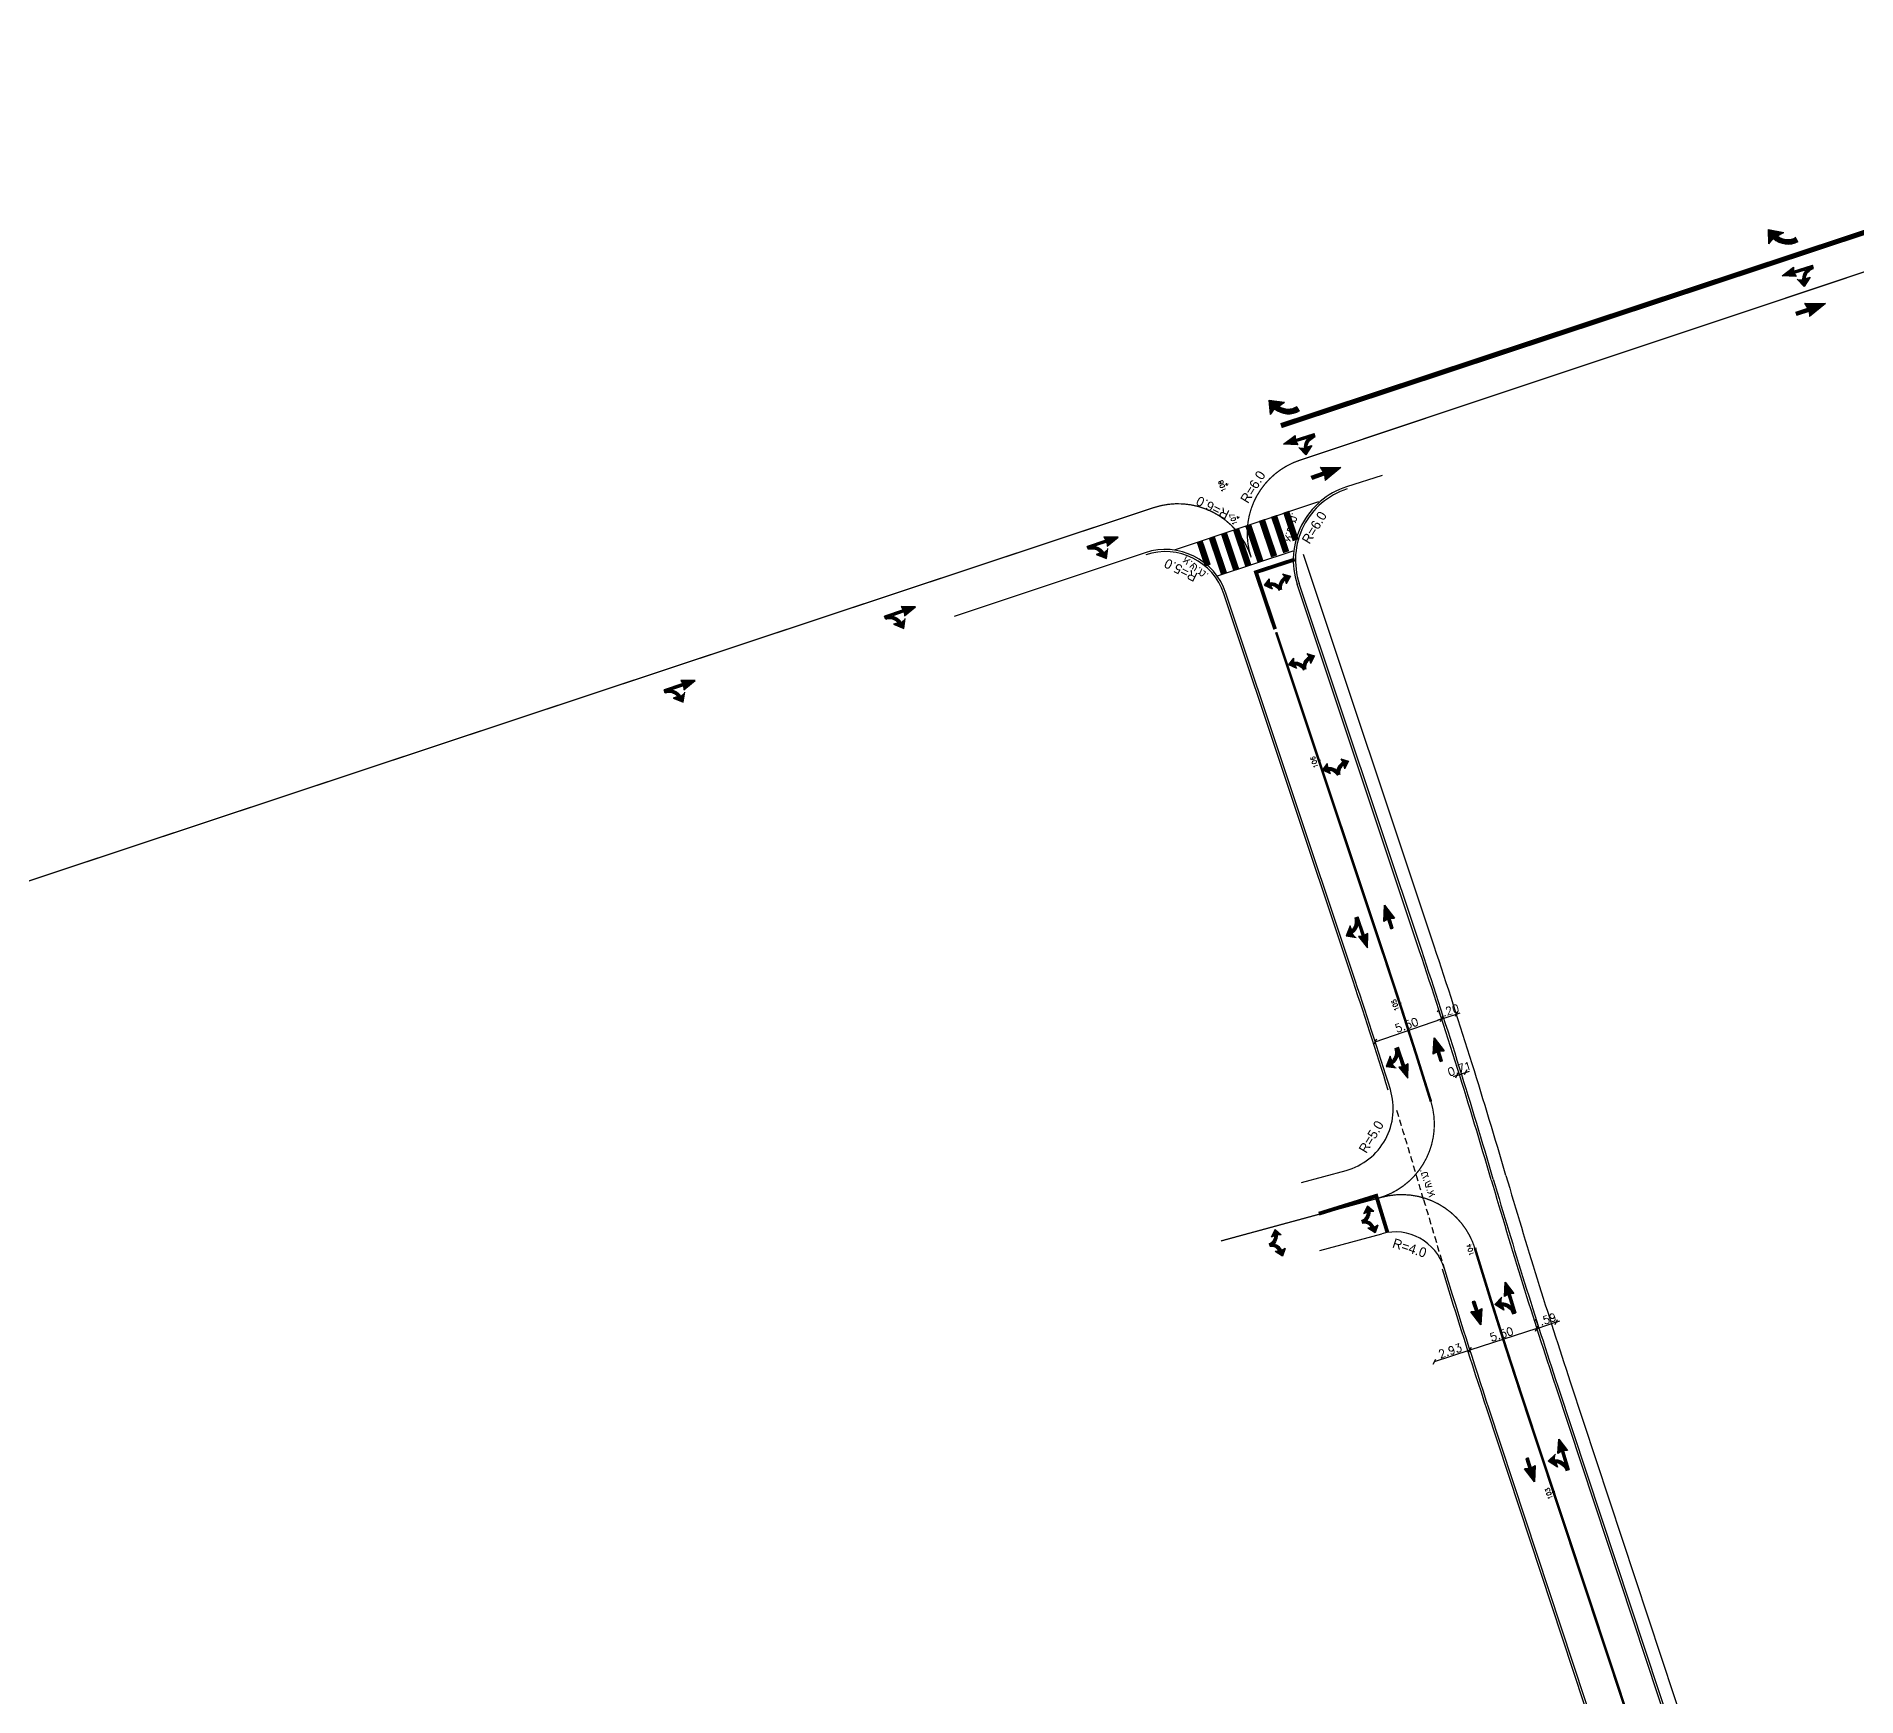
# Model space of a CAD drawing. Extents: x 183304 to 184528, y 666784 to 667526.
# Drawn here: x 183758.9 to 183901.1, y 667129.7 to 667259.4 of the extents above; entities that cross this region are included whole.
import ezdxf
from ezdxf.enums import TextEntityAlignment as Align

# ---------------------------------------------------------------- set-up
doc = ezdxf.new("R2010")
doc.units = 0
doc.linetypes.add('1-1', pattern=[2, 1, -1])
doc.linetypes.add('DASHED', pattern=[0.75, 0.5, -0.25])
for name, color, linetype in [('D-Cross', 151, 'Continuous'), ('D-D13', 7, 'Continuous'), ('D-Dim', 7, 'Continuous'), ('D-EV-INSIDE', 2, 'Continuous'), ('D-Nativ', 7, '1-1'), ('D-Paint', 7, 'Continuous'), ('D-Road', 7, 'Continuous'), ('d-sdwlk', 7, 'Continuous'), ('D-Tamrur', 7, 'Continuous'), ('IDAN_POINTS', 7, 'Continuous'), ('IDAN_PTELEV', 7, 'Continuous'), ('IDAN_PTNUM', 7, 'Continuous'), ('Layer3', 3, 'Continuous'), ('TR-TXT', 2, 'Continuous')]:
    doc.layers.add(name, color=color, linetype=linetype)
doc.styles.add('0-Techno', font='0-techno')
doc.styles.add('DDIM', font='heb.shx')
doc.styles.add('r', font='romand')
doc.styles.get("Standard").update_dxf_attribs({"font": 'romant.shx'})
doc.dimstyles.new('tik', dxfattribs={"dimscale": 1.25, "dimtxt": 0.5, "dimasz": 0.25, "dimexe": 0, "dimexo": 0, "dimgap": 0.09, "dimtad": 1, "dimzin": 0, "dimdsep": 46, "dimtxsty": 'r', "dimblk1": 'OBLIQUE', "dimblk2": 'OBLIQUE', "dimsah": 1, "dimcen": 0.09, "dimse1": 1, "dimse2": 1, "dimclrd": 256, "dimclrt": 256, "dimadec": 0, "dimazin": 0, "dimtfac": 1, "dimtix": 1, "dimtmove": 2, "dimatfit": 3, "dimldrblk": 'OBLIQUE', "dimfxl": 1, "dimtolj": 1, "dimtzin": 0, "dimarcsym": 0})

# ---------------------------------------------------------------- blocks, each defined once
blk = doc.blocks.new('_Oblique')
at = {"color": 0, "linetype": 'ByBlock', "lineweight": -2}
blk.add_line((-0.5, -0.5), (0.5, 0.5), dxfattribs=at)
blk = doc.blocks.new('*D183')
at = {"layer": 'D-Dim', "lineweight": -2, "transparency": 16777216}
blk.add_line((183863.45, 667180.88), (183868.65, 667182.67), dxfattribs=at)
at = {"layer": 'DEFPOINTS', "color": 0, "transparency": 16777216}
for p in [(183868.64, 667182.7), (183868.65, 667182.67), (183863.44, 667180.92)]:
    blk.add_point(p, dxfattribs=at)
at = {"layer": 'D-Dim', "lineweight": -2, "transparency": 16777216, "xscale": 0.3125, "yscale": 0.3125, "zscale": 0.3125}
for p, rotation in [((183868.65, 667182.67), 18.96222092655455), ((183863.45, 667180.88), 198.9622209265545)]:
    blk.add_blockref('_Oblique', p, dxfattribs=dict(at, rotation=rotation))
at = {"layer": 'D-Dim', "transparency": 16777216, "insert": (183865.91, 667182.18), "char_height": 0.625, "attachment_point": 5, "rotation": 18.9622, "style": 'r'}
blk.add_mtext('\\A1;5.50', dxfattribs=at)
blk = doc.blocks.new('*D186')
at = {"layer": 'D-Dim', "lineweight": -2, "transparency": 16777216}
for p, q in [((183869.84, 667178.25), (183869.55, 667178.15)), ((183869.84, 667178.25), (183870.51, 667178.48)), ((183870.51, 667178.48), (183870.81, 667178.57))]:
    blk.add_line(p, q, dxfattribs=at)
at = {"layer": 'DEFPOINTS', "color": 0, "transparency": 16777216}
for p in [(183869.85, 667178.25), (183870.51, 667178.48), (183870.51, 667178.47)]:
    blk.add_point(p, dxfattribs=at)
at = {"layer": 'D-Dim', "lineweight": -2, "transparency": 16777216, "xscale": 0.3125, "yscale": 0.3125, "zscale": 0.3125}
for p, rotation in [((183869.84, 667178.25), 18.56257608876016), ((183870.51, 667178.48), 198.5625760887601)]:
    blk.add_blockref('_Oblique', p, dxfattribs=dict(at, rotation=rotation))
at = {"layer": 'D-Dim', "transparency": 16777216, "insert": (183870.04, 667178.77), "char_height": 0.625, "attachment_point": 5, "rotation": 18.5626, "style": 'r'}
blk.add_mtext('\\A1;0.71', dxfattribs=at)
blk = doc.blocks.new('*D187')
at = {"layer": 'D-Dim', "lineweight": -2, "transparency": 16777216}
for p, q in [((183877.58, 667158.97), (183876.07, 667158.47)), ((183877.58, 667158.97), (183877.88, 667159.07)), ((183876.07, 667158.47), (183875.77, 667158.38))]:
    blk.add_line(p, q, dxfattribs=at)
at = {"layer": 'DEFPOINTS', "color": 0, "transparency": 16777216}
for p in [(183876.07, 667158.47), (183877.97, 667157.81), (183876.45, 667157.31)]:
    blk.add_point(p, dxfattribs=at)
at = {"layer": 'D-Dim', "lineweight": -2, "transparency": 16777216, "xscale": 0.3125, "yscale": 0.3125, "zscale": 0.3125}
for p, rotation in [((183877.58, 667158.97), 198.2979960877244), ((183876.07, 667158.47), 18.29799608772437)]:
    blk.add_blockref('_Oblique', p, dxfattribs=dict(at, rotation=rotation))
at = {"layer": 'D-Dim', "transparency": 16777216, "insert": (183876.69, 667159.13), "char_height": 0.625, "attachment_point": 5, "rotation": 18.298, "style": 'r'}
blk.add_mtext('\\A1;1.59', dxfattribs=at)
blk = doc.blocks.new('DD-13RR')
at = {"layer": 'D-D13'}
for p, q in [((0, 0), (0.2, -0.52)), ((0, 0), (1, -0.53)), ((1, -0.53), (0.2, -1.45)), ((0.2, -0.9), (0.2, -1.45))]:
    blk.add_line(p, q, dxfattribs=at)
for centre, radius, start in [((0.68, -2.1), 1.65, 106.731), ((0.7, -2.1), 1.3, 112.6199)]:
    blk.add_arc(centre, radius, start, 180, dxfattribs=at)
for points in [[(0.2, -0.52), (0, 0), (1, -0.53)], [(-0.86, -1.49), (-0.49, -1.58), (-0.81, -1.37)], [(-0.81, -1.37), (-0.43, -1.46), (-0.73, -1.24)], [(-0.49, -1.58), (-0.81, -1.37), (-0.43, -1.46)], [(-0.73, -1.24), (-0.36, -1.34), (-0.62, -1.08)], [(-0.43, -1.46), (-0.73, -1.24), (-0.36, -1.34)], [(-0.62, -1.08), (-0.27, -1.24), (-0.51, -0.95)], [(-0.36, -1.34), (-0.62, -1.08), (-0.27, -1.24)], [(-0.51, -0.95), (-0.16, -1.13), (-0.36, -0.81)], [(-0.27, -1.24), (-0.51, -0.95), (-0.16, -1.13)], [(-0.36, -0.81), (-0.07, -1.05), (-0.24, -0.73)], [(-0.16, -1.13), (-0.36, -0.81), (-0.07, -1.05)], [(-0.24, -0.73), (0.02, -0.99), (-0.12, -0.65)], [(-0.07, -1.05), (-0.24, -0.73), (0.02, -0.99)], [(-0.12, -0.65), (0.13, -0.93), (0.04, -0.58)], [(0.02, -0.99), (-0.12, -0.65), (0.13, -0.93)], [(0.04, -0.58), (0.2, -0.9), (0.12, -0.55)], [(0.13, -0.93), (0.04, -0.58), (0.2, -0.9)], [(0.12, -0.55), (0.2, -0.9), (0.2, -0.52)], [(0.2, -0.9), (1, -0.53), (0.2, -0.52)], [(0.2, -0.9), (0.2, -1.45), (1, -0.53)], [(-0.97, -1.96), (-0.58, -1.9), (-0.95, -1.84)], [(-0.6, -2), (-0.97, -1.96), (-0.58, -1.9)], [(-0.97, -2.1), (-0.6, -2), (-0.97, -1.96)], [(-0.6, -2.1), (-0.97, -2.1), (-0.6, -2)], [(-0.95, -1.84), (-0.57, -1.81), (-0.93, -1.74)], [(-0.58, -1.9), (-0.95, -1.84), (-0.57, -1.81)], [(-0.93, -1.74), (-0.54, -1.71), (-0.91, -1.63)], [(-0.57, -1.81), (-0.93, -1.74), (-0.54, -1.71)], [(-0.91, -1.63), (-0.54, -1.71), (-0.86, -1.49)], [(-0.54, -1.71), (-0.86, -1.49), (-0.49, -1.58)]]:
    blk.add_solid(points, dxfattribs=at)
blk = doc.blocks.new('DD-13SS')
at = {"layer": 'D-D13'}
for p, q in [((-0.55, -1.5), (0, 0)), ((0, 0), (0.55, -1.5)), ((-0.125, -1.4), (-0.55, -1.5)), ((-0.125, -2.4), (-0.125, -1.4)), ((0.125, -1.4), (0.55, -1.5)), ((0.125, -2.4), (0.125, -1.4)), ((-0.125, -2.4), (0.125, -2.4))]:
    blk.add_line(p, q, dxfattribs=at)
for points in [[(-0.125, -1.4), (-0.55, -1.5), (0, 0)], [(0.125, -1.4), (0, 0), (-0.125, -1.4)], [(0.55, -1.5), (0, 0), (0.125, -1.4)], [(-0.125, -2.4), (0.125, -1.4), (-0.125, -1.4)], [(0.125, -1.4), (-0.125, -2.4), (0.125, -2.4)]]:
    blk.add_solid(points, dxfattribs=at)
blk = doc.blocks.new('dd-13srr')
at = {"layer": 'D-D13'}
for p, q in [((0, 0), (-0.55, -1.5)), ((0.55, -1.5), (0, 0)), ((-0.55, -1.5), (-0.13, -1.4)), ((-0.13, -1.4), (-0.13, -3.6)), ((0.12, -1.4), (0.55, -1.5)), ((0.12, -1.4), (0.12, -2.72)), ((1.85, -2.02), (0.85, -1.5)), ((1.05, -2.95), (1.85, -2.02)), ((0.25, -3.6), (-0.13, -3.6)), ((1.05, -2.4), (1.05, -2.95))]:
    blk.add_line(p, q, dxfattribs=at)
blk.add_arc((1.55, -3.6), 1.3, 112.6199, 180, dxfattribs=at)
for points in [[(-0.13, -1.4), (-0.55, -1.5), (0, 0)], [(-0.13, -1.4), (0, 0), (0.12, -1.4)], [(0.12, -1.4), (0.55, -1.5), (0, 0)], [(-0.13, -3.6), (-0.13, -1.4), (0.12, -2.72)], [(0.12, -1.4), (0.12, -2.72), (-0.13, -1.4)], [(1.05, -2.02), (0.85, -1.5), (1.85, -2.02)], [(0.97, -2.05), (1.05, -2.4), (1.05, -2.02)], [(1.05, -2.4), (1.85, -2.02), (1.05, -2.02)], [(1.05, -2.4), (1.05, -2.95), (1.85, -2.02)], [(-0.13, -3.07), (-0.13, -2.72), (0.12, -2.72)], [(-0.13, -3.07), (0, -2.89), (0.01, -2.94)], [(-0.13, -3.07), (-0.05, -3.1), (0.01, -2.94)], [(-0.13, -3.07), (-0.05, -3.1), (-0.13, -3.26)], [(-0.1, -3.29), (-0.13, -3.26), (-0.05, -3.1)], [(-0.13, -3.37), (-0.1, -3.29), (-0.13, -3.26)], [(-0.13, -3.6), (-0.13, -3.37), (-0.1, -3.29)], [(-0.13, -3.6), (0.25, -3.5), (-0.12, -3.46)], [(-0.12, -3.46), (0.27, -3.4), (-0.1, -3.34)], [(0.25, -3.5), (-0.12, -3.46), (0.27, -3.4)], [(0.25, -3.6), (-0.13, -3.6), (0.25, -3.5)], [(-0.1, -3.34), (0.28, -3.31), (-0.08, -3.24)], [(0.27, -3.4), (-0.1, -3.34), (0.28, -3.31)], [(-0.08, -3.24), (0.31, -3.21), (-0.06, -3.13)], [(0.28, -3.31), (-0.08, -3.24), (0.31, -3.21)], [(-0.06, -3.13), (0.31, -3.21), (-0.01, -2.99)], [(-0.01, -2.99), (0.36, -3.08), (0.04, -2.87)], [(0.31, -3.21), (-0.01, -2.99), (0.36, -3.08)], [(0, -2.89), (0.06, -2.84), (0.12, -2.72)], [(0.01, -2.94), (0, -2.89), (0.06, -2.84)], [(0.04, -2.87), (0.42, -2.96), (0.12, -2.74)], [(0.36, -3.08), (0.04, -2.87), (0.42, -2.96)], [(0.12, -2.72), (0.13, -2.72), (0.06, -2.84)], [(0.12, -2.74), (0.49, -2.84), (0.23, -2.58)], [(0.42, -2.96), (0.12, -2.74), (0.49, -2.84)], [(0.23, -2.58), (0.58, -2.74), (0.34, -2.45)], [(0.49, -2.84), (0.23, -2.58), (0.58, -2.74)], [(0.34, -2.45), (0.69, -2.63), (0.49, -2.31)], [(0.58, -2.74), (0.34, -2.45), (0.69, -2.63)], [(0.49, -2.31), (0.78, -2.55), (0.61, -2.23)], [(0.69, -2.63), (0.49, -2.31), (0.78, -2.55)], [(0.61, -2.23), (0.87, -2.49), (0.73, -2.15)], [(0.78, -2.55), (0.61, -2.23), (0.87, -2.49)], [(0.73, -2.15), (0.98, -2.43), (0.89, -2.08)], [(0.87, -2.49), (0.73, -2.15), (0.98, -2.43)], [(0.89, -2.08), (1.05, -2.4), (0.97, -2.05)], [(0.98, -2.43), (0.89, -2.08), (1.05, -2.4)]]:
    blk.add_solid(points, dxfattribs=at)
blk = doc.blocks.new('*D191')
at = {"layer": 'D-Dim', "lineweight": -2, "transparency": 16777216}
blk.add_line((183876.08, 667158.48), (183870.84, 667156.8), dxfattribs=at)
at = {"layer": 'DEFPOINTS', "color": 0, "transparency": 16777216}
for p in [(183876.08, 667158.48), (183870.84, 667156.8), (183870.84, 667156.8)]:
    blk.add_point(p, dxfattribs=at)
at = {"layer": 'D-Dim', "lineweight": -2, "transparency": 16777216, "xscale": 0.3125, "yscale": 0.3125, "zscale": 0.3125}
for p, rotation in [((183876.08, 667158.48), 17.74148110957586), ((183870.84, 667156.8), 197.7414811095759)]:
    blk.add_blockref('_Oblique', p, dxfattribs=dict(at, rotation=rotation))
at = {"layer": 'D-Dim', "transparency": 16777216, "insert": (183873.33, 667158.04), "char_height": 0.625, "attachment_point": 5, "rotation": 17.7415, "style": 'r'}
blk.add_mtext('\\A1;5.50', dxfattribs=at)
blk = doc.blocks.new('*D192')
at = {"layer": 'D-Dim', "lineweight": -2, "transparency": 16777216}
blk.add_line((183870.84, 667156.8), (183868.06, 667155.87), dxfattribs=at)
at = {"layer": 'DEFPOINTS', "color": 0, "transparency": 16777216}
for p in [(183870.84, 667156.8), (183868.06, 667155.87), (183868.06, 667155.87)]:
    blk.add_point(p, dxfattribs=at)
at = {"layer": 'D-Dim', "lineweight": -2, "transparency": 16777216, "xscale": 0.3125, "yscale": 0.3125, "zscale": 0.3125}
for p, rotation in [((183868.06, 667155.87), 198.507093408388), ((183870.84, 667156.8), 18.50709340838804)]:
    blk.add_blockref('_Oblique', p, dxfattribs=dict(at, rotation=rotation))
at = {"layer": 'D-Dim', "transparency": 16777216, "insert": (183869.31, 667156.74), "char_height": 0.625, "attachment_point": 5, "rotation": 18.5071, "style": 'r'}
blk.add_mtext('\\A1;2.93', dxfattribs=at)
blk = doc.blocks.new('*D193')
at = {"layer": 'D-Dim', "lineweight": -2, "transparency": 16777216}
for p, q in [((183868.65, 667182.67), (183869.8, 667183.04)), ((183869.8, 667183.04), (183870.09, 667183.13)), ((183868.65, 667182.67), (183868.35, 667182.57))]:
    blk.add_line(p, q, dxfattribs=at)
at = {"layer": 'DEFPOINTS', "color": 0, "transparency": 16777216}
for p in [(183869.8, 667183.04), (183869.8, 667183.04), (183868.65, 667182.67)]:
    blk.add_point(p, dxfattribs=at)
at = {"layer": 'D-Dim', "lineweight": -2, "transparency": 16777216, "xscale": 0.3125, "yscale": 0.3125, "zscale": 0.3125}
for p, rotation in [((183869.8, 667183.04), 197.8220174294245), ((183868.65, 667182.67), 17.82201742942451)]:
    blk.add_blockref('_Oblique', p, dxfattribs=dict(at, rotation=rotation))
at = {"layer": 'D-Dim', "transparency": 16777216, "insert": (183869.09, 667183.26), "char_height": 0.625, "attachment_point": 5, "rotation": 17.822, "style": 'r'}
blk.add_mtext('\\A1;1.20', dxfattribs=at)
blk = doc.blocks.new('IDAN_POINT')
at = {"layer": 'IDAN_POINTS'}
for p, q in [((-0.5, 0), (0.5, 0)), ((0, -0.5), (0, 0.5))]:
    blk.add_line(p, q, dxfattribs=at)
at = {"layer": 'IDAN_PTELEV'}
blk.add_attdef('IDAN_PTELEV', text='', height=1.8, dxfattribs=at).set_placement((0, -1), align=Align.TOP_CENTER)
at = {"layer": 'IDAN_PTNUM'}
blk.add_attdef('IDAN_PTNUM', text='', height=1.8, dxfattribs=at).set_placement((0, 1), align=Align.CENTER)

msp = doc.modelspace()

# ---------------------------------------------------------------- linework, layer by layer
at = {"layer": 'D-Cross', "ltscale": 0.5, "const_width": 0.5}
for points in [[(183854.495, 667218.37), (183853.536, 667221.213)], [(183855.557, 667218.788), (183854.598, 667221.631)], [(183856.504, 667219.108), (183855.545, 667221.95)], [(183857.243, 667220.046), (183856.493, 667222.27)], [(183850.376, 667218.065), (183849.746, 667219.934)], [(183851.652, 667217.411), (183850.693, 667220.254)], [(183852.6, 667217.731), (183851.641, 667220.573)], [(183853.547, 667218.051), (183852.588, 667220.893)]]:
    msp.add_lwpolyline(points, dxfattribs=at)
at = {"layer": 'D-Dim'}
for p, q in [((183863.99, 667225.11), (183861.214, 667224.215)), ((183845.474, 667219.071), (183830.56, 667214.1))]:
    msp.add_line(p, q, dxfattribs=at)
at = {"layer": 'D-EV-INSIDE'}
for p, q in [((183861.544, 667186.163), (183851.637, 667215.856)), ((183867.084, 667188.011), (183857.525, 667216.659)), ((183877.716, 667153.991), (183894.719, 667102.562)), ((183872.171, 667152.157), (183889.201, 667100.647))]:
    msp.add_line(p, q, dxfattribs=at)
for centre, radius, start, end in [((183863.055, 667218.504), 5.83, 107.87103, 198.45254), ((183847.055, 667214.327), 4.83, 18.45254, 108.43287), ((183387.413, 667027.957), 505.67, 17.35992, 18.45254), ((183387.413, 667027.957), 499.83, 17.35992, 18.45254), ((183387.413, 667027.957), 505.67, 16.3322, 17.35992), ((184347.06, 667309.163), 494.33, 196.3322, 198.29473), ((184347.06, 667309.163), 500.17, 196.97409, 198.29473)]:
    msp.add_arc(centre, radius, start, end, dxfattribs=at)
at = {"layer": 'D-Nativ', "linetype": '1-1', "const_width": 0.4, "flags": 128}
msp.add_lwpolyline([(183856.089, 667228.99), (183933.767, 667254.712), (183948.262, 667259.192)], dxfattribs=at)
at = {"layer": 'D-Nativ'}
for points, const_width in [([(183929.552, 667250.304), (183857.558, 667226.293)], 0.1), ([(183846.153, 667222.591), (183573.447, 667132.107)], 0.1), ([(183864.314, 667187.087), (183855.714, 667212.861)], 0.2), ([(183851.4, 667165.319), (183863.947, 667168.73)], 0.1), ([(183890.8, 667105.279), (183874.944, 667153.074)], 0.2)]:
    msp.add_lwpolyline(points, dxfattribs=dict(at, const_width=const_width))
for points, const_width in [([(183857.558, 667226.293, 0.414254), (183853.765, 667218.702)], 0.1), ([(183853.734, 667218.796, 0.4137199), (183846.153, 667222.591)], 0.1), ([(183867.807, 667176.208, 0.0056819), (183864.314, 667187.087)], 0.2), ([(183863.648, 667168.649, 0.4241677), (183867.807, 667176.208)], 0.1), ([(183871.262, 667164.684, 0.4056449), (183863.947, 667168.73)], 0.1), ([(183871.262, 667164.684, 0.0061237), (183874.944, 667153.074)], 0.2)]:
    msp.add_lwpolyline(points, format="xyb", dxfattribs=dict(at, const_width=const_width))
at = {"layer": 'D-Paint', "ltscale": 0.5, "const_width": 0.3}
for points in [[(183855.635, 667213.098), (183854.137, 667217.549), (183857.174, 667218.543)], [(183859.051, 667167.448), (183863.535, 667168.845), (183864.411, 667165.98)]]:
    msp.add_lwpolyline(points, dxfattribs=at)
at = {"layer": 'D-Road'}
for p, q in [((183868.061, 667188.337), (183857.855, 667218.924)), ((183861.706, 667186.217), (183851.798, 667215.91)), ((183866.923, 667187.958), (183857.364, 667216.605)), ((183857.695, 667169.88), (183861.177, 667170.827)), ((183859.138, 667164.573), (183863.966, 667165.886)), ((183877.555, 667153.937), (183894.592, 667102.405)), ((183878.694, 667154.314), (183895.732, 667102.782)), ((183872.333, 667152.211), (183889.363, 667100.701))]:
    msp.add_line(p, q, dxfattribs=at)
for centre, radius, start, end in [((183863.055, 667218.504), 6, 107.87103, 198.45254), ((183847.055, 667214.327), 5, 18.45254, 108.43287), ((183387.413, 667027.957), 505.5, 17.35992, 18.45254), ((183387.413, 667027.957), 506.7, 17.35992, 18.45254), ((183387.413, 667027.957), 500, 17.35992, 18.45254), ((183387.413, 667027.957), 505.5, 16.3322, 17.35992), ((183387.413, 667027.957), 506.7, 16.3322, 17.35992), ((183859.865, 667175.652), 5, 285.21001, 17.35992), ((184347.06, 667309.163), 493.3, 196.3322, 198.29473), ((184347.06, 667309.163), 494.5, 196.3322, 198.29473), ((183865.016, 667162.026), 4, 16.97409, 105.21001), ((184347.06, 667309.163), 500, 196.97409, 198.29473)]:
    msp.add_arc(centre, radius, start, end, dxfattribs=at)
at = {"layer": 'D-Road', "linetype": 'DASHED'}
for centre, start, end in [((183387.413, 667027.957), 16.3322, 17.1786), ((184347.06, 667309.163), 196.3322, 196.97409)]:
    msp.add_arc(centre, 500, start, end, dxfattribs=at)
at = {"layer": 'd-sdwlk'}
for p, q in [((183859.034, 667223.034), (183847.743, 667219.28)), ((183857.01, 667219.199), (183851.119, 667217.241))]:
    msp.add_line(p, q, dxfattribs=at)

# ---------------------------------------------------------------- block references
at = {"layer": 'D-Paint'}
for name, p, rotation in [('DD-13RR', (183894.201, 667243.189), 119.6054258805065), ('DD-13SS', (183898.622, 667238.526), 289.3354127524043), ('DD-13RR', (183855.267, 667229.866), 122.672318518647), ('DD-13SS', (183860.769, 667225.723), 289.3354127524043)]:
    msp.add_blockref(name, p, dxfattribs=dict(at, rotation=rotation))
at = {"layer": 'D-Road', "ltscale": 0.5}
for p, xscale, yscale, rotation in [((183895.233, 667240.693), -0.7, 0.7, 107.179654304347), ((183856.303, 667227.542), -0.7, 0.7, 107.179654304347), ((183843.378, 667220.29), 0.7, 0.7, 288.8593238692984), ((183827.549, 667214.842), 0.7, 0.7, 288.8593238692984), ((183810.327, 667209.078), 0.7, 0.7, 288.8593238692984), ((183862.86, 667188.224), 0.7, 0.7, 198.9362790342472), ((183865.995, 667178.029), 0.7, 0.7, 198.9362790342472), ((183873.618, 667162.097), -0.7000000000000002, 0.6999999999999998, 16.90275626691103), ((183877.791, 667149.846), -0.7000000000000002, 0.6999999999999998, 16.90275626691103)]:
    msp.add_blockref('dd-13srr', p, dxfattribs=dict(at, xscale=xscale, yscale=yscale, rotation=rotation))
at = {"layer": 'D-Tamrur'}
for name, p, xscale, yscale, zscale, rotation in [('DD-13RR', (183855.163, 667217.043), -0.5599999999999999, 0.5599999999999999, 0.5599999999999999, 24.45667945862658), ('DD-13RR', (183856.218, 667217.414), 0.5599999999999999, 0.5599999999999999, 0.5599999999999999, 11.90149332982149), ('DD-13RR', (183857.061, 667210.83), -0.5599999999999999, 0.5599999999999999, 0.5599999999999999, 24.45667945862658), ('DD-13RR', (183858.116, 667211.201), 0.5599999999999999, 0.5599999999999999, 0.5599999999999999, 11.90149332982149), ('DD-13RR', (183860.768, 667202.975), 0.5599999999999999, 0.5599999999999999, 0.5599999999999999, 11.90149332982149), ('DD-13RR', (183859.713, 667202.604), -0.5599999999999999, 0.5599999999999999, 0.5599999999999999, 24.45667945862658), ('DD-13SS', (183864.192, 667191.555), 0.8, 0.8, 0.8, 17.43338421153372), ('DD-13SS', (183868.051, 667181.19), 0.8, 0.8, 0.8, 17.43338421153372), ('DD-13RR', (183863.343, 667167.627), -0.5599999999999998, 0.5599999999999999, 0.5599999999999999, 291.1927732497353), ('DD-13RR', (183856.114, 667165.81), -0.5599999999999998, 0.5599999999999999, 0.5599999999999999, 291.1927732497353), ('DD-13RR', (183863.653, 667166.552), 0.5599999999999998, 0.5599999999999998, 0.5599999999999998, 278.6375871209303), ('DD-13RR', (183856.424, 667164.735), 0.5599999999999998, 0.5599999999999998, 0.5599999999999998, 278.6375871209303), ('DD-13SS', (183871.712, 667158.762), 0.8, 0.8, 0.8, 197.4333842115337), ('DD-13SS', (183875.886, 667146.511), 0.8, 0.8, 0.8, 197.4333842115337)]:
    msp.add_blockref(name, p, dxfattribs=dict(at, xscale=xscale, yscale=yscale, zscale=zscale, rotation=rotation))
at = {"layer": 'Layer3', "xscale": 0.2, "yscale": 0.2, "zscale": 0.2}
for p, rotation, values in [((183851.866, 667224.394), 108.4525404037275, {'IDAN_PTNUM': '108'}), ((183852.73, 667221.804), 108.4525404037275, {'IDAN_PTNUM': '107'}), ((183859.06, 667202.832), 108.4525404037275, {'IDAN_PTNUM': '106'}), ((183865.38, 667183.857), 108.064905375287, {'IDAN_PTNUM': '105'}), ((183871.246, 667164.738), 106.884837264855, {'IDAN_PTNUM': '104'}), ((183877.381, 667145.702), 108.2947252893975, {'IDAN_PTNUM': '103'})]:
    msp.add_blockref('IDAN_POINT', p, dxfattribs=dict(at, rotation=rotation)).add_auto_attribs(values)

# ---------------------------------------------------------------- texts
at = {"layer": 'D-Dim', "style": 'DDIM'}
for s, rotation, p in [('R=6.0', 58.46037, (183853.513, 667222.86)), ('R=6.0', 153.39465, (183852.133, 667222.312)), ('R=6.0', 58.77441, (183858.316, 667219.686)), ('R=5.0', 153.39465, (183849.641, 667217.434)), ('R=5.0', 58.77441, (183862.763, 667172.103)), ('R=4.0', 342.0188, (183864.742, 667164.836))]:
    msp.add_text(s, height=0.75, rotation=rotation, dxfattribs=at).set_placement(p)
at = {"layer": 'TR-TXT', "style": '0-Techno', "text_generation_flag": 2}
for rotation, p in [(253.40553, (183856.965, 667222.229)), (141.87148, (183850.481, 667217.39)), (288.4719, (183866.929, 667170.875))]:
    msp.add_text('א.ש.מ.', height=0.6, rotation=rotation, dxfattribs=at).set_placement(p, align=Align.RIGHT)

# ---------------------------------------------------------------- dimensions: what is measured, and where the dimension line sits
at = {"layer": 'D-Dim'}
for p1, p2, distance, picture, middle in [((183868.652, 667182.67), (183869.797, 667183.038), 0, '*D193', (183869.094, 667183.259)), ((183863.441, 667180.915), (183868.641, 667182.702), -0.034, '*D183', (183865.914, 667182.179)), ((183869.846, 667178.247), (183870.515, 667178.472), 0.003, '*D186', (183870.044, 667178.766)), ((183877.967, 667157.805), (183876.455, 667157.305), -1.232, '*D187', (183876.691, 667159.128)), ((183870.839, 667156.802), (183868.058, 667155.871), 0, '*D192', (183869.314, 667156.74)), ((183876.078, 667158.478), (183870.839, 667156.802), 0, '*D191', (183873.329, 667158.045))]:
    dim = msp.add_aligned_dim(p1=p1, p2=p2, distance=distance, dimstyle='tik', dxfattribs=at)
    dim.commit()
    dim.dimension.update_dxf_attribs({"geometry": picture, "text_midpoint": middle})

doc.saveas('drawing.dxf')
